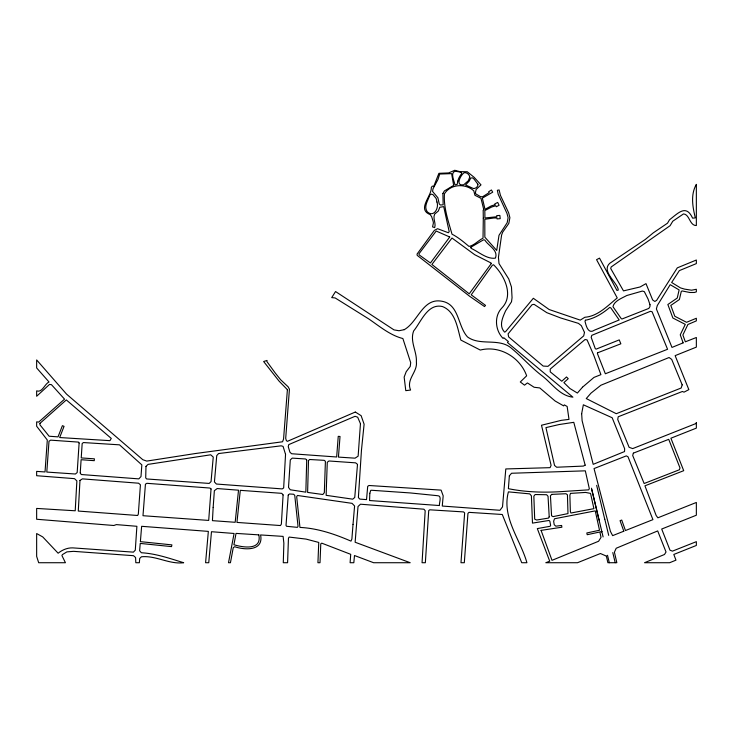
<?xml version="1.0" encoding="UTF-8"?>
<svg xmlns="http://www.w3.org/2000/svg" width="733" height="733" viewBox="0 0 733 733"><rect width="100%" height="100%" fill="white"/><g stroke="black" fill="none" stroke-linecap="round" stroke-linejoin="round"><path stroke-width="1.1" d="M469.743 177.12L468.332 180.721L463.723 184.762C454.863 186.429 460.489 175.169 464.136 172.731C466.619 172.154 469.615 174.646 469.743 177.111M607.51 555.275L609.306 562.724M608.711 535.383L604.789 519.166M404.231 329.676C418.25 321.796 422.575 297.506 441.999 301.254C459.426 304.424 457.548 326.139 467.507 336.933C480.564 346.535 499.915 337.079 512.422 349.091C522.29 357.392 530.949 367.132 541.174 375.131C551.353 382.479 559.435 395.802 572.904 397.158L507.456 342.503L508.372 341.56L503.763 337.721L503.122 338.444C495.279 330.693 493.813 316.271 501.867 307.97C514.282 295.207 504.176 275.058 493.52 264.732L492.347 265.273L471.227 294.822L485.53 305.386L484.531 306.559L469.752 296.361L417.196 255.359L417.059 254.076L434.357 230.382L437.564 228.705L448.358 232.746L449.192 231.665L443.712 206.624L439.773 207.265L438.334 211.022L434.651 214.118C432.552 218.581 436.181 222.988 434.715 227.615L432.552 226.891L433.377 223.134A6.78 6.771 0 0 0 432.928 220.725L431.664 216.693L430.152 214.558C416.591 209.345 431.893 196.078 431.288 187.602L432.168 186.228L433.872 186.09L438.893 173.327L448.587 172.942L454.781 170.276L459.957 171.659L467.233 171.733L474.214 177.377L480.995 184.853L476.129 189.508L475.46 192.44L475.635 193.787L480.591 196.71L482.671 196.71L489.158 192.614L488.627 191.808L491.403 189.975L492.713 192.183L482.341 198.121L485.008 209.308L491.229 205.927L495.178 204.672L494.793 203.921L497.689 202.427L499.081 205.258L496.287 206.761L495.801 205.726L491.605 207.045L484.825 210.563L484.925 217.985L496.837 216.757L496.736 215.603L499.86 215.429L500.227 218.654L497.047 218.92L497.001 217.985L493.859 217.985L484.788 219.286L484.861 237.171L496.708 250.448L498.999 235.302L507.172 222.722L508.106 217.747L507.007 213.486L498.183 194.263L497.368 190.296L499.118 189.939L500.428 195.344L508.665 212.836L509.893 217.692L508.794 223.473L502.682 232.178L501.601 235.082L498.44 257.329L499.008 263.559L508.739 278.943L511.469 286.988L512.055 297.717L511.506 301.776L505.578 310.865C502.792 317.316 498.55 325.635 504.542 332.104L505.568 331.664L533.331 298.276L549.154 309.528L580.261 320.129L584.833 317.27C597.908 316.289 607.556 305.78 617.241 297.955L596.561 259.674L599.512 258.135L616.929 290.405L618.148 290.195L618.221 289.324C616.325 281.646 601.335 271.146 609.682 263.339L645.278 239.462L653.259 232.865L667.516 223.18L669.513 219.79C678.63 212.717 686.152 204.131 692.603 218.159L695.333 217.893C692.749 207.338 690.321 194.831 696.35 184.368L696.35 225.544C689.515 225.718 689.735 214.302 683.477 213.935L672.784 221.21L670.09 225.7L611.166 266.977L610.699 268.47L623.481 290.882L640.065 286.979L645.993 283.634L652.645 299.944L654.835 301.465L656.621 300.356L677.31 267.857L696.35 260.013L696.35 263.605L679.335 270.614L671.657 282.489L680.499 287.913L684.686 289.141L691.576 290.204L696.35 289.288L696.35 291.881L694.334 292.485L689.854 292.494L682.084 290.937L681.269 291.468L679.39 299.522L670.796 305.432L674.818 316.271L686.555 322.3L696.35 318.259L696.35 320.889L687.884 324.499L682.89 334.972L685.337 341.825L696.35 337.492L696.35 347.121L675.139 355.642L688.846 389.626L684.017 392.155L682.405 391.477L618.203 416.775L617.736 419.505L629.116 447.313L632.68 448.605L696.121 423.472L696.35 422.501L696.35 428.118L670.897 438.215L683.706 470.687L644.939 485.814L656.136 515.455L657.877 517.81L696.35 502.462L696.35 515.217L661.697 529.034L669.999 550.199L672.454 551.143L696.35 541.66L696.35 545.453L673.81 554.45L675.963 560.149L669.641 562.724L644.527 562.724L664.501 554.487L666.022 551.995L657.693 530.921L616.206 548.247L614.41 552.169L616.847 562.715L607.895 562.724L606.374 556.109M355.212 412.083L287.336 441.358L286.328 440.533L285.705 438.325L289.434 389.205L288.197 386.868L280.647 379.758L275.287 373.07L266.885 361.543L267.041 360.425L263.642 361.525L279.081 381.133L287.391 389.681M683.11 342.87L671.987 347.424L656.383 308.932L657.29 305.56L670.191 284.679L679.125 289.929L677.237 298.056L667.855 304.507L672.867 318.003L685.282 324.38L680.251 334.825L683.129 342.861M404.231 329.676L399.009 330.739L393.997 329.896L335.549 291.542L331.71 297.607L335.146 297.946L368.653 318.864C379.502 326.286 390.268 335.384 402.875 338.536L410.709 362.679L410.233 366.454L406.21 371.686L404.158 377.092L405.78 390.652L410.581 390.057C405.908 379.135 417.627 372.327 416.39 361.873C417.004 351.419 409.61 341.294 413.678 330.904C421.054 321.989 427.678 302.921 442.567 306.577C455.679 311.809 457.419 328.118 460.865 340.075L480.28 350.053C499.704 345.115 520.082 357.264 526.651 375.809L520.293 381.975L524.507 385.155L527.421 382.938L534.128 387.262L539.763 387.931L555.138 401.024L563.659 405.88L564.3 404.873L567.15 406.476L569 419.386L561.313 420.339L541.495 425.241L551.097 465.345L550.098 467.663L505.807 468.946L502.508 506.87L499.952 510.278L442.274 506.045L443.181 495.856L441.101 490.12L368.946 485.493L367.7 486.355L366.527 499.613L359.848 499.1L358.382 497.579L361.461 450.199L364.109 424.205L361.131 415.693L355.34 412.028M596.671 485.356L604.725 519.184M606.356 556.1L600.428 553.516L577.512 562.724L545.801 562.724L549.732 561.203L537.316 528.594L550.116 526.285L550.639 525.451L549.842 521.181L549.044 520.457L532.479 523.115L531.398 495.82L529.767 493.877L508.418 491.87C501.509 517.351 520.338 539.286 526.917 562.724L521.731 562.724L502.288 514.493L469.001 512.358L467.956 513.375L464.31 562.724L460.975 562.724L464.649 512.926L463.586 511.918L429.767 509.801L428.723 510.571L425.351 562.724L422.061 562.724L425.186 510.709L423.894 509.206L360.489 504.203L358.016 506.521L355.129 542.237L410.196 562.724L373.619 562.724L354.488 555.522L353.828 562.724L350.108 562.724L350.713 554.322L321.75 543.153L320.77 543.849L320.009 562.724L317.93 562.724L318.754 542.438L306.082 539.094L289.132 537.069L288.454 538.288L287.583 562.724L283.286 562.724L283.863 543.199L283.103 536.391L260.6 534.943C263.807 551.289 244.639 550.107 234.725 546.717L233.259 547.661L230.437 562.724L228.504 562.724L234.093 533.477L211.471 531.718L208.758 562.724L205.588 562.724L208.346 531.388L141.643 526.312L140.379 541.65L171.898 544.876L171.531 546.616L140.232 543.419L139.618 550.767L141.35 552.746C155.937 553.571 169.818 558.454 183.662 562.724C169.14 564.538 156.074 555.385 141.451 556.768L139.682 558.473L139.371 562.724L135.816 562.724L135.578 557.538L133.534 555.696L73.584 551.344L66.877 551.885L62.378 554.643L61.929 555.577L65.439 562.724L38.675 562.724L36.65 556.374L36.65 533.542L42.734 536.913L58.127 553.213C62.241 549.897 67.427 547.67 72.787 547.881L133.397 552.141L135.293 550.162L136.888 526.294L116.355 524.608L113.853 525.497L36.65 519.257L36.65 508.427L75.215 510.782L76.873 480.94L74.509 478.649L36.65 475.717L36.65 471.383L45.025 471.951L47.306 440.02L36.65 426.23L36.65 421.869L38.702 422.089L64.541 399.146L51.447 384.66L49.523 384.413L36.65 396.269L36.65 390.872C42.285 392.952 44.695 383.835 49.038 382.012L36.65 367.939L36.65 359.93L66.556 394.134L142.807 459.71L146.756 461.094L195.198 453.553L282.544 441.779L283.561 439.067L287.391 389.699M603.103 536.913L591.494 488.187M612.797 552.59L615.198 562.724M591.751 489.488L592.576 492.952M592.649 493.236L599.063 520.091M477.907 184.249C478.218 186.64 475.543 188.848 473.252 188.473L465.565 184.936L469.175 181.152L470.733 178.055L472.593 177.862L474.068 179.118L477.907 184.249M483.304 218.187L483.02 238.188C478.337 240.424 474.15 245.491 469.019 246.435C463.659 241.954 458.262 237.364 452.004 234.184C448.385 221.256 443.419 207.366 444.455 193.787C450.575 183.818 465.721 183.268 473.802 190.855L474.929 195.271L480.985 198.331L483.826 209.885L483.175 210.133L483.304 218.187M436.96 202.033C439.195 207.952 433.808 217.903 427.302 211.846C423.335 206.257 428.191 200.659 429.648 195.29L431.178 194.126L433.001 194.648L436.208 198.561L436.96 202.033M581.663 413.687L582.112 420.705L593.199 464.337L624.543 451.555L624.644 448.706L612.183 417.755L583.349 404.79L581.663 413.687M145.986 466.371L145.711 477.898L146.618 478.961L209.189 483.423L211.049 481.572L213.257 457.071L210.701 454.799L147.993 464.401L145.986 466.371M306.724 460.022L305.835 492.164L290.286 489.781L288.518 487.427L290.295 459.93L292.22 458.125L305.624 458.977L306.724 460.022M308.492 460.581L307.603 492.411L322.822 494.509L324.334 492.695L325.406 461.341L324.233 460.342L309.61 459.499L308.492 460.581M326.432 485.814L326.158 495.325L352.738 499.173L354.754 497.441L357.502 464.346L355.624 462.844L328.934 460.984L327.275 462.276L326.432 485.814M79.979 480.436L78.284 511.057L137.621 515.491L138.326 514.145L140.424 484.788L138.574 483.203L82.38 478.869L79.979 480.436M80.236 472.941L81.244 474.526L138.821 478.878L140.993 476.569L141.836 464.869L119.516 444.839L83.406 442.558L82.169 443.566L81.226 457.914L94.383 458.831L94.264 460.681L81.106 459.71L80.236 472.941M369.817 493.327L369.56 500.529L439.424 505.541C438.985 502.774 442.53 495.297 437.106 495.655L410.498 492.961L371.759 490.276L370.761 490.34L369.817 493.327M650.006 304.736L649.924 306.696L648.797 308.437L622.106 318.956L621.327 318.736L612.971 306.706C614.016 301.016 622.134 298.056 626.825 295.5L642.374 291.056L644.344 291.661L648.082 299.091L650.006 304.736M213.166 507.41L212.423 520.65L235.174 522.29L238.518 490.194L217.188 488.554L214.357 490.679L213.166 507.41M285.54 454.35L283.662 487.967L282.205 488.902L216.4 484.037L214.43 481.929L216.748 455.578L218.599 453.553L281.151 445.82L283.085 446.397L285.54 454.35M283.094 494.931L281.371 524.095L280.446 525.552L236.951 522.418L240.296 490.331L281.738 493.336L283.094 494.931M79.118 442.998L77.176 472.547L75.398 474.013L46.802 472.07L49.001 441.211L50.678 440.148L78.541 442.109L79.118 442.998M211.049 488.957L208.694 520.421L142.981 515.711L145.436 484.192L146.884 483.313L209.876 488.041L211.049 488.957M360.453 423.692L358.135 456.164L355.038 458.171L338.435 457.099L340.02 436.483L338.243 436.346L336.658 456.989L291.606 453.745L289.929 452.206L288.243 446.663L288.765 444.601L355.056 416.298L357.677 417.205L360.453 423.692M288.243 495.096L286.026 525.396L286.566 526.285L297.406 527.357L298.029 526.276L294.739 495.316L293.612 494.244L289.425 493.987L288.243 495.096M509.353 475.845L508.39 488.682C526.825 492.42 546.14 492.787 565.042 491.357L588.709 489.846L589.314 488.636L585.328 470.833L511.542 473.252L509.353 475.845M258.822 534.87C262.112 550.831 242.66 547.377 233.909 544.747L236.035 533.395L258.822 534.87M353.022 524.388L351.886 539.002L350.979 541.119C334.752 534.11 317.746 528.291 299.944 527.412L296.682 496.717L297.406 495.462L352.051 503.351L354.589 505.962L353.022 524.388M39.994 423.326L39.875 424.737L49.129 436.236L58.026 436.868L62.397 425.681L64.055 426.331L59.675 437.546L109.968 440.661L111.269 438.407L66.327 399.934L39.994 423.326M442.888 193.494L443.163 204.828L440.396 205.002L439.259 204.003L437.885 197.736L432.562 191.423L433.001 188.812L437.968 179.475L439.718 174.033L451.62 173.629L453.663 185.403L444.363 190.947L442.888 193.494M541.082 530.371L552.004 560.333L598.595 541.256L601.014 537.371L599.878 531.984L587.197 534.714L586.821 532.973L599.512 530.243L595.26 510.874L554.514 518.762L553.644 521.227L554.221 524.727L555.806 526.175L561.625 525.46L561.89 527.219L541.082 530.371M470.852 247.232L471.035 248.322C478.704 251.749 486.565 259.271 495.288 258.181L495.508 257.879C498.376 250.09 488.169 245.674 484.834 240.048L483.533 239.819L470.852 247.232M457.795 181.106L457.172 184.423L454.946 184.881C454.451 181.472 449.787 172.264 455.33 171.265C466.591 172.887 459.848 172.53 457.795 181.106M584.485 332.416L583.688 335.879L547.954 366.335L543.171 366.069L508.629 336.905L508.088 333.872L532.048 304.717L534.091 304.351L546.827 312.679L560.635 317.957L578.401 323.354L581.342 325.663L584.485 332.416M633.349 453.141L632.698 455.514L644.151 483.514L679.381 469.761L680.004 467.956L668.725 439.342L633.349 453.141M597.615 352.811L597.395 353.544L605.348 373.766L667.571 349.274L652.104 311.772L650.4 311.323L591.797 335.329L591.183 337.327L595.288 348.688L596.149 349.137L619.238 339.892L620.851 343.814L597.615 352.811M682.185 384.862L681.177 388.014L616.27 413.705L586.253 398.569L591.009 393.117L600.913 385.219L669.082 357.512L671.703 359.408L682.185 384.862M570.494 493.391L569.88 495.206L570.366 511.744L570.98 513.008L593.913 508.656L590.551 493.401L585.603 492.429L570.494 493.391M549.209 516.829L548.586 518.066L536.684 520.018L534.696 519.138L533.844 496.232L535.127 494.537L546.644 494.729L548.037 496.314L549.209 516.829M585.511 320.211L584.98 321.1C586.015 325.544 588.113 334.715 594.545 330.107L619.193 319.973L610.855 307.924L609.783 307.374C602.773 313.422 594.701 318.443 585.511 320.211M491.238 263.633L469.221 293.823L431.893 264.448L451.986 238.051L474.727 254.718L491.147 263.028L491.238 263.633M449.732 237.006L430.427 262.991L419.249 254.956L418.919 253.865L436.208 231.042L449.732 237.006M582.515 387.189L577.384 393.053L569.926 388.508L563.906 382.608L568.24 378.677L566.499 376.964L561.79 381.242L550.245 371.86L550.217 369.093L585.044 339.535L587.078 339.901L593.739 355.184L600.913 374.645L593.977 377.413L582.515 387.189M551.72 494.381L550.437 495.774L551.573 515.812L553.058 516.628L567.983 513.586L567.434 494.784L565.977 493.73L551.72 494.381M585.163 465.162L583.331 466.087L556.659 467.233L554.542 465.455L545.938 427.605L559.215 424.526L573.783 422.327L585.163 465.162M623.801 531.205L612.641 535.64L610.424 531.407L594.032 468.561L626.33 455.88L628.007 456.778L652.938 519.633L625.451 530.545L621.74 520.063L620.063 520.659L623.801 531.205M601.82 531.572L601.014 531.746L601.82 531.572"/></g></svg>
